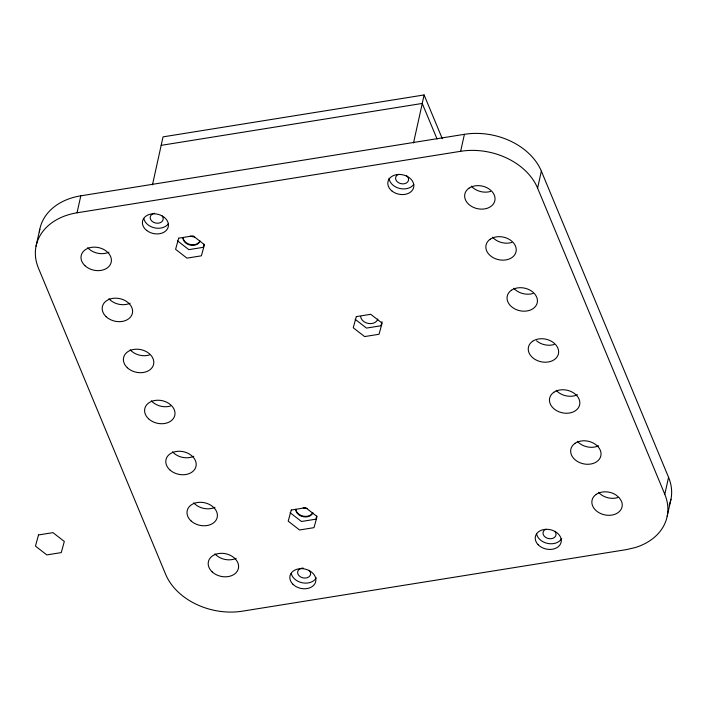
<?xml version="1.0" encoding="UTF-8"?>
<svg xmlns="http://www.w3.org/2000/svg" width="707" height="707" viewBox="0 0 707 707"><rect width="100%" height="100%" fill="white"/><g stroke="black" fill="none" stroke-linecap="round" stroke-linejoin="round"><path stroke-width="1.06" d="M36.039 246.213L39.804 229.236M668.566 477.322L664.801 494.299A61.5 46.202 12.5 0 1 634.957 547.642L626.199 549.648L242.554 611.157A61.474 46.185 12.5 0 1 165.65 574.331L38.443 268.147A61.474 46.185 12.5 0 1 77.045 212.798L80.81 195.821L464.411 134.321A61.5 46.202 12.5 0 1 541.359 171.147L668.566 477.322A61.5 46.202 12.5 0 1 669.131 505.355M152.465 184.854L163.043 136.866L424.103 94.95L442.299 138.713M424.103 94.95L422.22 103.443L437.085 139.049M413.515 142.938L422.273 103.434L161.161 145.35M77.045 212.798L460.655 151.298L464.411 134.321M664.801 494.299L537.594 188.124L541.359 171.147M667.187 516.243L670.952 499.266M204.111 244.295L203.271 247.326L188.84 249.642L177.475 240.822M316.709 516.137L315.879 519.177L301.438 521.492L290.073 512.672M382.045 321.72L380.923 325.768L366.491 328.083L355.126 319.264M108.975 252.16A15.368 11.542 12.5 0 1 87.703 247.68M511.788 242.457A15.368 11.542 12.5 0 1 492.549 237.198M130.176 303.188A15.368 11.542 12.5 0 1 108.905 298.708M39.371 231.931A61.474 46.185 12.5 0 1 80.81 195.821M149.345 354.994A15.368 11.542 12.5 0 1 130.106 349.735M377.821 319.051A8.784 6.602 12.5 0 1 368.674 323.497A8.784 6.602 12.5 0 1 360.632 316.48M460.655 151.298A61.5 46.202 12.5 0 1 537.594 188.124M554.191 344.512A15.368 11.542 12.5 0 1 536.516 340.792M307.457 508.483A8.784 6.602 12.5 0 1 303.17 507.688M312.821 512.557A8.784 6.602 12.5 0 1 303.436 516.19A8.784 6.602 12.5 0 1 295.888 509.261M532.99 293.485A15.368 11.542 12.5 0 1 513.75 288.226M490.587 191.429A15.368 11.542 12.5 0 1 471.348 186.171M617.794 497.604A15.368 11.542 12.5 0 1 598.555 492.346M170.546 406.021A15.368 11.542 12.5 0 1 151.307 400.763M236.182 558.336A15.368 11.542 12.5 0 1 214.91 553.855M193.78 456.28A15.368 11.542 12.5 0 1 172.508 451.8M214.981 507.308A15.368 11.542 12.5 0 1 193.709 502.827M577.425 394.771A15.368 11.542 12.5 0 1 556.153 390.291M598.626 445.799A15.368 11.542 12.5 0 1 577.354 441.318M194.619 236.872A8.784 6.602 12.5 0 1 190.324 236.076M199.975 240.946A8.784 6.602 12.5 0 1 190.59 244.587A8.784 6.602 12.5 0 1 183.042 237.658M199.851 241.511A8.784 6.602 12.5 0 1 190.466 245.152A8.784 6.602 12.5 0 1 182.919 238.224M312.688 513.123A8.784 6.602 12.5 0 1 303.312 516.755A8.784 6.602 12.5 0 1 295.765 509.827M162.133 215.962A6.584 4.949 12.5 0 1 159.782 222.891A6.584 4.949 12.5 0 1 150.697 219.621A6.584 4.949 12.5 0 1 154.63 213.267M406.41 175.53A6.584 4.949 12.5 0 1 406.552 182.919A6.584 4.949 12.5 0 1 396.972 181.478A6.584 4.949 12.5 0 1 398.501 174.346M309.18 570.39A6.584 4.949 12.5 0 1 307.271 577.725A6.584 4.949 12.5 0 1 297.947 574.102A6.584 4.949 12.5 0 1 303.1 568.021M554.96 531.478A6.584 4.949 12.5 0 1 553.095 538.23A6.584 4.949 12.5 0 1 544.063 535.95A6.584 4.949 12.5 0 1 545.928 529.198M413.736 184.439A13.177 9.898 12.5 0 1 399.446 188.407A13.177 9.898 12.5 0 1 389.062 178.217M168.337 223.783A13.177 9.898 12.5 0 1 154.612 227.875A13.177 9.898 12.5 0 1 143.786 218.436M316.285 577.787A13.177 9.898 12.5 0 1 302.746 582.877A13.177 9.898 12.5 0 1 291.24 573.412M561.685 538.442A13.177 9.898 12.5 0 1 548.146 543.533A13.177 9.898 12.5 0 1 536.631 534.068M38.523 534.952L35.447 546.096L46.812 554.915L61.253 552.6L64.319 541.465L52.954 532.636L38.523 534.952M178.659 238.171L175.592 249.315L186.957 258.135L201.389 255.819L204.464 244.684L193.099 235.855L178.659 238.171M291.266 510.021L288.191 521.156L299.556 529.976L313.996 527.661L317.063 516.525L305.698 507.706L291.266 510.021M356.31 316.612L353.244 327.756L364.609 336.576L379.04 334.261L382.116 323.126L370.751 314.306L356.31 316.612M469.024 188.168L467.477 189.423A15.368 11.542 12.5 0 0 464.835 197.872L465.4 199.701A15.368 11.542 12.5 0 0 488.855 207.628L490.658 206.603A15.368 11.542 12.5 0 0 494.281 195.07L493.353 193.294A15.368 11.542 12.5 0 0 469.024 188.168M490.225 239.196L488.678 240.451A15.368 11.542 12.5 0 0 486.036 248.899L486.602 250.729A15.368 11.542 12.5 0 0 510.056 258.656L511.859 257.631A15.368 11.542 12.5 0 0 515.483 246.098L514.555 244.322A15.368 11.542 12.5 0 0 490.225 239.196M511.426 290.224L509.88 291.478A15.368 11.542 12.5 0 0 507.237 299.927L507.803 301.756A15.368 11.542 12.5 0 0 531.257 309.684L533.06 308.659A15.368 11.542 12.5 0 0 536.684 297.126L535.756 295.358A15.368 11.542 12.5 0 0 511.426 290.224M532.627 341.26L531.081 342.515A15.368 11.542 12.5 0 0 528.438 350.955L529.004 352.784A15.368 11.542 12.5 0 0 552.459 360.72L554.261 359.686A15.368 11.542 12.5 0 0 557.885 348.162L556.957 346.386A15.368 11.542 12.5 0 0 532.627 341.26M553.828 392.288L552.282 393.543A15.368 11.542 12.5 0 0 549.639 401.983L550.205 403.821A15.368 11.542 12.5 0 0 573.66 411.748L575.463 410.714A15.368 11.542 12.5 0 0 579.086 399.19L578.158 397.414A15.368 11.542 12.5 0 0 553.828 392.288M575.03 443.316L573.483 444.57A15.368 11.542 12.5 0 0 570.841 453.019L571.406 454.848A15.368 11.542 12.5 0 0 594.861 462.776L596.664 461.751A15.368 11.542 12.5 0 0 600.287 450.218L599.359 448.441A15.368 11.542 12.5 0 0 575.03 443.316M596.231 494.343L594.684 495.598A15.368 11.542 12.5 0 0 592.042 504.047L592.607 505.876A15.368 11.542 12.5 0 0 616.062 513.803L617.865 512.778A15.368 11.542 12.5 0 0 621.488 501.245L619.297 497.799L615.912 494.918A15.368 11.542 12.5 0 0 596.231 494.343M84.955 265.691A15.368 11.542 12.5 0 0 110.69 263.791A15.368 11.542 12.5 0 0 92.944 247.194A15.368 11.542 12.5 0 0 84.955 265.691M106.156 316.718A15.368 11.542 12.5 0 0 131.891 314.818A15.368 11.542 12.5 0 0 114.145 298.221A15.368 11.542 12.5 0 0 106.156 316.718M127.357 367.755A15.368 11.542 12.5 0 0 153.092 365.855A15.368 11.542 12.5 0 0 135.346 349.249A15.368 11.542 12.5 0 0 127.357 367.755M212.162 571.875A15.368 11.542 12.5 0 0 237.897 569.966A15.368 11.542 12.5 0 0 220.151 553.369A15.368 11.542 12.5 0 0 212.162 571.875M148.558 418.783A15.368 11.542 12.5 0 0 174.293 416.883A15.368 11.542 12.5 0 0 156.547 400.277A15.368 11.542 12.5 0 0 148.558 418.783M169.76 469.81A15.368 11.542 12.5 0 0 195.494 467.91A15.368 11.542 12.5 0 0 177.749 451.305A15.368 11.542 12.5 0 0 169.76 469.81M190.961 520.838A15.368 11.542 12.5 0 0 216.696 518.938A15.368 11.542 12.5 0 0 198.95 502.341A15.368 11.542 12.5 0 0 190.961 520.838M538.124 544.708A13.177 9.898 12.5 0 0 560.43 544.107A13.177 9.898 12.5 0 0 546.219 529.304A13.177 9.898 12.5 0 0 538.124 544.708M292.725 584.053A13.177 9.898 12.5 0 0 315.03 583.443A13.177 9.898 12.5 0 0 300.829 568.649A13.177 9.898 12.5 0 0 292.725 584.053M146.764 230.517A13.177 9.898 12.5 0 0 168.195 227.08A13.177 9.898 12.5 0 0 151.325 213.982A13.177 9.898 12.5 0 0 146.764 230.517M392.164 191.173A13.177 9.898 12.5 0 0 413.595 187.735A13.177 9.898 12.5 0 0 396.724 174.638A13.177 9.898 12.5 0 0 392.164 191.173"/></g></svg>
